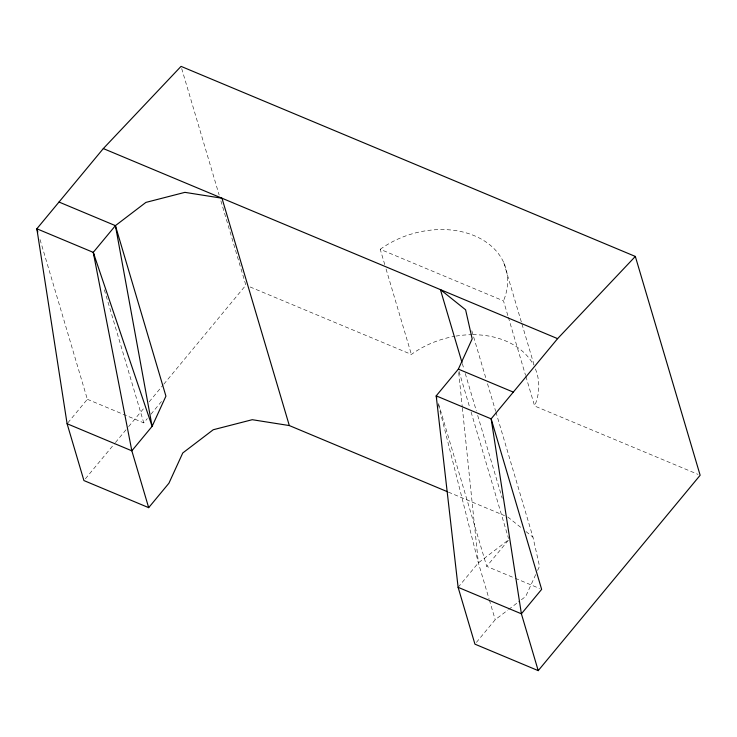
<?xml version="1.0" encoding="UTF-8"?>
<svg xmlns="http://www.w3.org/2000/svg" width="737" height="737" viewBox="0 0 737 737"><rect width="100%" height="100%" fill="white"/><g stroke="black" fill="none" stroke-linecap="round" stroke-linejoin="round"><path stroke-width="0.55" stroke-dasharray="3.69 2.76" d="M535.707 574.584L525.702 596.463L518.526 601.936M537.614 570.41L539.521 566.246L532.952 537.144L496.01 412.434M67.822 422.854L87.353 399.279L39.457 237.572M85.391 478.792L114.705 443.434M115.433 442.55L127.888 427.515M128.625 426.631L144.747 407.183M149.141 401.877L163.061 385.082M163.798 384.198L245.854 285.182L220.455 199.414M87.353 399.279L143.77 422.881L147.336 418.57M150.91 414.258L162.352 400.458M458.11 587.325L478.368 562.875L508.871 539.631L486.715 566.366L514.177 577.854M476.388 642.415L495.209 619.706L507.765 610.144M508.659 609.453L517.632 602.617M384.769 264.62L380.228 249.29L503.491 300.862L508.033 316.191M250.101 286.96L411.375 354.433A80.499 59.54 -16.5 0 1 454.812 336.284M525.877 376.432L534.629 406.004L698.031 474.37M448.382 492.113L504.578 515.624M515.237 578.296L539.539 588.467M507.756 516.959L521.658 528.097M525.997 531.57L532.952 537.144M503.795 262.722L521.639 322.963M521.962 324.059L533.966 364.585M508.355 317.288L525.545 375.336M471.818 330.766L485.876 378.219M487.507 383.737L495.679 411.329M462.32 363.553L463.951 369.071M465.259 373.484L476.378 411.006M477.687 415.428L502.201 498.194M459.013 371.328L469.764 407.625M471.072 412.029L508.539 538.535M438.487 403.554L486.715 566.366M438.451 404.76L478.368 562.875L489.055 598.941M489.377 600.038L495.209 619.706M386.068 269.005L411.375 354.433M181.689 68.569L219.147 195.019M104.341 289.77L143.77 422.881M458.709 372.544L462.246 406.732M462.366 407.874L478.368 562.875M535.394 368.924A80.499 59.54 -16.5 0 1 534.629 406.004M455.936 336.09A80.499 59.54 -16.5 0 1 471.597 334.699M472.703 334.69A80.499 59.54 -16.5 0 1 533.542 365.008M380.228 249.29A80.499 59.54 -16.5 0 1 474.444 235.757A80.499 59.54 -16.5 0 1 503.491 300.862"/><path stroke-width="1.11" d="M447.322 491.671L289.319 425.562L252.257 419.703L213.251 429.735L182.758 452.979L168.939 483.205L148.681 507.655L83.926 480.561L67.095 423.729L36.85 228.774L103.318 148.57L181.044 66.367L635.331 256.439L700.15 475.254L538.222 670.633L474.941 644.156L458.11 587.325L436.203 395.861L458.359 369.126L472.177 338.9L465.609 309.798L440.413 289.613L461.988 362.447M148.681 507.655L131.84 450.814L93.258 252.367L115.414 225.642L145.908 202.399L184.913 192.357L221.984 198.225L289.319 425.562M635.331 256.439L557.605 338.642L491.146 418.846L521.391 613.801L538.222 670.633M103.318 148.57L557.605 338.642M59.006 202.039L115.414 225.642L165.926 396.147L152.108 426.364L131.84 450.814L67.095 423.729M458.359 369.126L513.302 392.112M115.414 225.642L152.108 426.364L93.258 252.367L36.85 228.774L37.827 232.072M458.11 587.325L521.391 613.801L541.649 589.351L491.146 418.846L436.203 395.861L436.765 398.081M93.258 252.367L94.566 256.771"/></g></svg>
